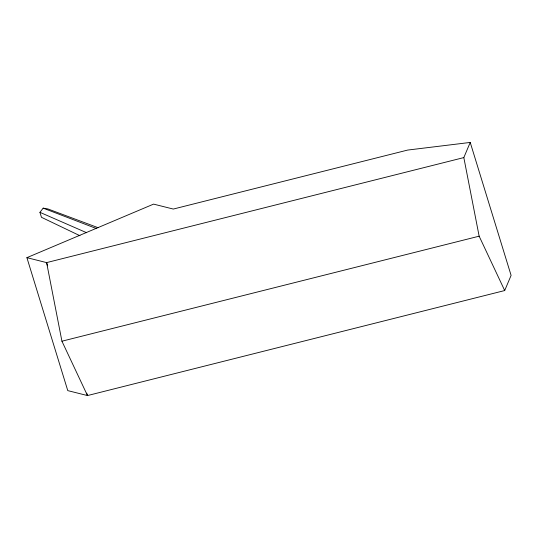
<?xml version="1.0" encoding="UTF-8"?>
<svg xmlns="http://www.w3.org/2000/svg" width="538" height="538" viewBox="0 0 538 538"><rect width="100%" height="100%" fill="white"/><g stroke="black" fill="none" stroke-linecap="round" stroke-linejoin="round"><path stroke-width="0.81" d="M504.698 290.547L479.143 236.182L463.823 157.587L470.225 142.436L407.636 150.075L173.297 209.06L153.586 204.117L26.9 257.662L67.775 390.622L87.486 395.565L504.698 290.547L511.1 275.395L470.225 142.436M79.954 235.731L41.473 217.312L39.94 212.328L43.168 208.145L47.929 208.952L98.145 227.715M463.823 157.587L46.611 262.605L26.9 257.662M47.593 265.806L46.611 262.605L61.931 341.2L479.143 236.182M43.168 208.145L96.497 228.576M39.94 212.328L86.652 232.725M61.931 341.2L87.486 395.565L86.746 393.157"/></g></svg>
